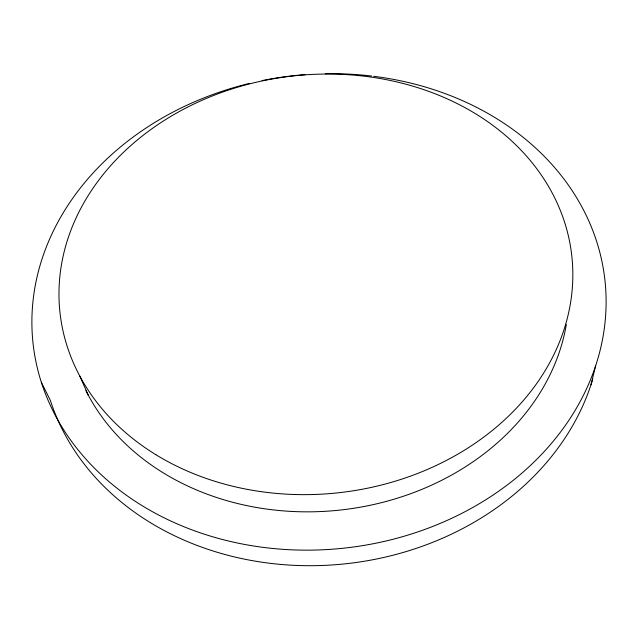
<?xml version="1.0" encoding="UTF-8"?>
<svg xmlns="http://www.w3.org/2000/svg" width="638" height="638" viewBox="0 0 638 638"><rect width="100%" height="100%" fill="white"/><g stroke="black" fill="none" stroke-linecap="round" stroke-linejoin="round"><path stroke-width="0.96" d="M590.955 384.858L595.629 365.829M41.326 382.25L50.37 400.417A280.76 234.457 -6.4 0 0 323.003 565.443A280.76 234.457 -6.4 0 0 592.774 379.06M79.822 376.101L88.211 395.066M373.677 76.289A287.674 237.559 -6.4 0 1 560.754 431.751A287.674 237.559 -6.4 0 1 85.827 459.033A287.674 237.559 -6.4 0 1 249.386 83.434M262.066 80.611A287.674 237.559 -6.4 0 1 305.299 74.622M325.268 73.705A287.674 237.559 -6.4 0 1 371.707 76.05M566.313 324.567A251.165 206.959 -6.4 0 1 348.747 509.004A251.165 206.959 -6.4 0 1 85.907 390.608M155.863 454.695A257.473 209.639 -6.4 0 0 569.997 305.969A257.473 209.639 -6.4 0 0 221.849 92.374A257.473 209.639 -6.4 0 0 155.863 454.695"/></g></svg>
